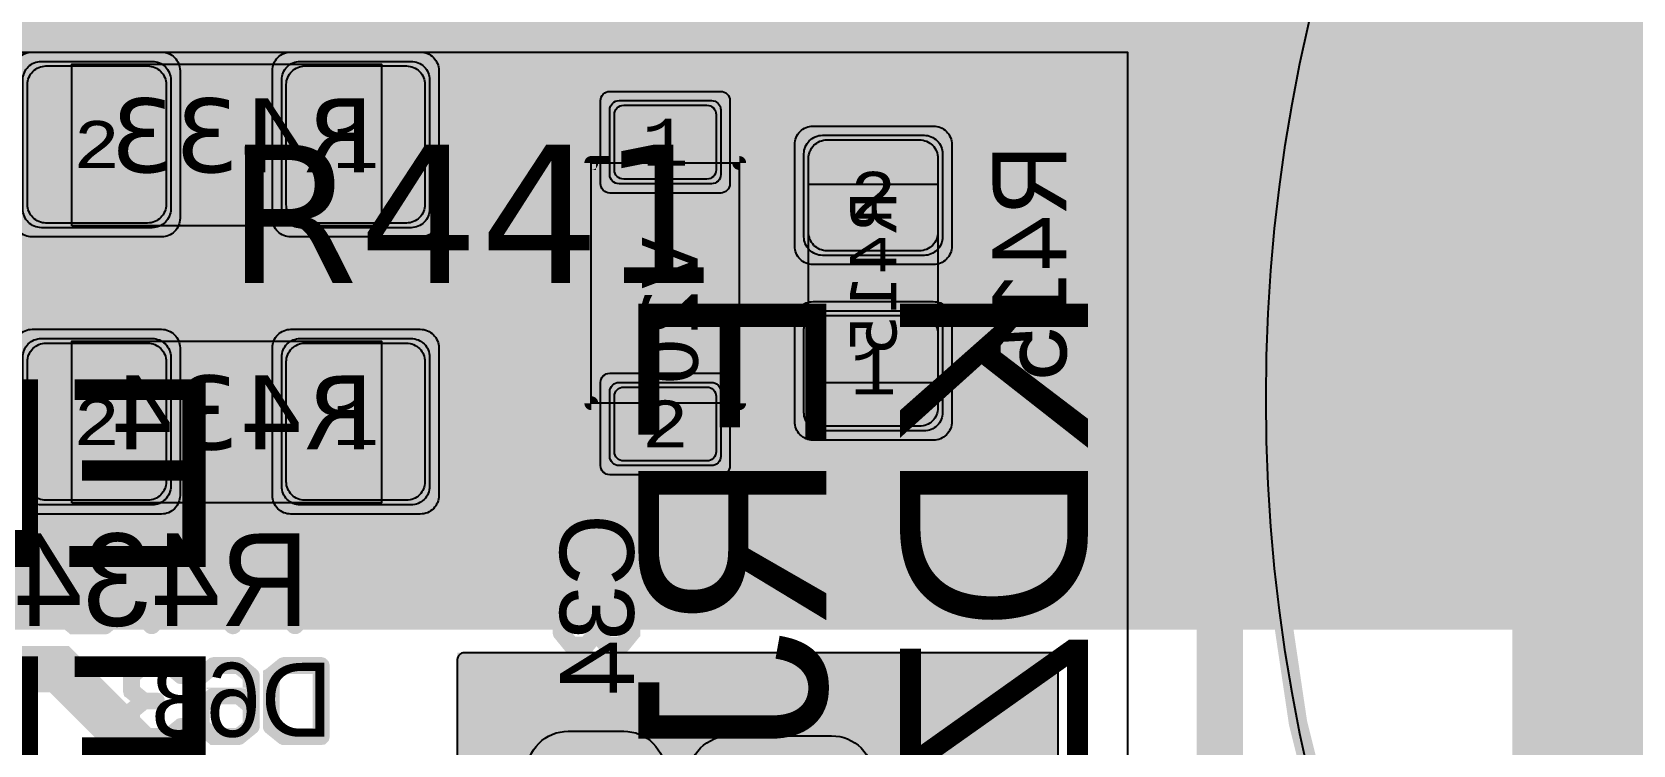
# Model space of a CAD drawing. Extents: x -23 to 289, y -67 to 135.
# Drawn here: x 141.65 to 158.97, y 112.75 to 120.47 of the extents above; entities that cross this region are included whole.
import ezdxf
from ezdxf.enums import TextEntityAlignment as Align

# ---------------------------------------------------------------- set-up
doc = ezdxf.new("R2010")
doc.units = 0
doc.header["$MEASUREMENT"] = 0
for name, color, linetype in [('ASSEMBLY_OUTLINES_BTM', 191, 'CONTINUOUS'), ('ASSEMBLY_OUTLINES_TOP', 102, 'CONTINUOUS'), ('ASSEMBLY_PART_NUMBERS_BTM', 191, 'CONTINUOUS'), ('ASSEMBLY_REF_DES_BTM', 191, 'CONTINUOUS'), ('ASSEMBLY_REF_DES_TOP', 102, 'CONTINUOUS'), ('GENERATED_SILKSCREEN_BTM', 255, 'CONTINUOUS'), ('GENERATED_SILKSCREEN_TOP', 140, 'CONTINUOUS'), ('PART_PADS_SMD_BTM', 230, 'CONTINUOUS'), ('PIN_NUMBERS_BTM', 8, 'CONTINUOUS'), ('PIN_NUMBERS_TOP', 8, 'CONTINUOUS'), ('PLACEMENT_OUTLINES_BTM', 222, 'CONTINUOUS'), ('PLACEMENT_OUTLINES_TOP', 130, 'CONTINUOUS'), ('PLANE_DATA_LAYER_BOTTOM', 230, 'CONTINUOUS'), ('PLANE_DATA_LAYER_TOP', 150, 'CONTINUOUS'), ('PLANE_SHAPES_LAYER_BOTTOM', 230, 'CONTINUOUS'), ('PLANE_SHAPES_LAYER_TOP', 150, 'CONTINUOUS'), ('SILKSCREEN_OUTLINES_BTM', 211, 'CONTINUOUS'), ('SILKSCREEN_OUTLINES_TOP', 150, 'CONTINUOUS'), ('SILKSCREEN_REF_DES_BTM', 211, 'CONTINUOUS'), ('SOLDERMASK_PADS_BTM', 12, 'CONTINUOUS'), ('SOLDERPASTE_PADS_BTM', 12, 'CONTINUOUS'), ('TRACES_LAYER_BOTTOM', 230, 'CONTINUOUS')]:
    doc.layers.add(name, color=color, linetype=linetype)
doc.styles.add('COURIER_NEW', font='COUR.TTF')
doc.styles.add('VERDANA', font='verdana.TTF')
doc.styles.add('VERIBEST_GERBER_0', font='txt')

msp = doc.modelspace()

# ---------------------------------------------------------------- hatches: boundary and pattern name
at = {"layer": 'PLANE_DATA_LAYER_BOTTOM'}
msp.add_hatch(color=256, dxfattribs=at).paths.add_polyline_path([(152.75, 113.6738, 0.414213562373095), (152.6738, 113.75), (146.3262, 113.75, 0.414213562373095), (146.25, 113.6738), (146.25, 112.0762, 0.414213562373095), (146.3262, 112), (146.9238, 112, 0.414213562373095), (147, 112.0762), (147, 112.45, -0.414213562373095), (147.45, 112.9), (148.05, 112.9, -0.414213562373095), (148.5, 112.45), (148.5, 112.0762, 0.414213562373095), (148.5762, 112), (148.6738, 112, 0.414213562373095), (148.75, 112.0762), (148.75, 112.4, -0.414213562373095), (149.2, 112.85), (150.3, 112.85, -0.414213562373095), (150.75, 112.4), (150.75, 112.0762, 0.414213562373095), (150.8262, 112), (150.999992, 112, -0.414213562373095), (151, 111.999992), (151, 104.8262, 0.414213562373095), (151.0762, 104.75), (152.6738, 104.75, 0.414213562373095), (152.75, 104.8262)], flags=0)
for points in [[(147.75, 112.45), (147.75, 112.9762)], [(149.75, 112.4), (149.75, 112.9262)]]:
    msp.add_hatch(color=256, dxfattribs=at).paths.add_polyline_path(points, is_closed=False, flags=0)
at = {"layer": 'PLANE_DATA_LAYER_TOP'}
h = msp.add_hatch(color=256, dxfattribs=at)
h.paths.add_polyline_path([(225.25, 119.5762, -0.414213562373095), (225.1738, 119.5), (215.5762, 119.5, -0.414213562373095), (215.5, 119.5762), (215.5, 124.999992, 0.414213562373095), (215.499992, 125), (207.750008, 125, 0.414213562373095), (207.75, 124.999992), (207.75, 114.250008, 0.414213562373095), (207.750008, 114.25), (211.4238, 114.25, -0.414213562373095), (211.5, 114.1738), (211.5, 113.470391, -0.549294281742291), (211.391453, 113.401397, 1.5732920387355804), (211.391453, 109.598603, -0.549294281742291), (211.5, 109.529609), (211.5, 108.8262, -0.414213562373095), (211.4238, 108.75), (207.781562, 108.75, -0.198913366334503), (207.72768, 108.772318), (205.02232, 111.477678, -0.1989099556854013), (205.000002, 111.531559), (205.000002, 111.53156), (205, 122.749992, 0.414213562373095), (204.999992, 122.75), (177.8262, 122.75, -0.414213562373095), (177.75, 122.8262), (177.75, 124.999992, 0.414213562373095), (177.749992, 125), (169.250008, 125, 0.414213562373095), (169.25, 124.999992), (169.25, 114.000008, 0.414213562373095), (169.250008, 114), (175.4238, 114, -0.414213562373095), (175.5, 113.9238), (175.5, 109.0762, -0.414213562373095), (175.4238, 109), (165.3262, 109, -0.414213562373095), (165.25, 109.0762), (165.25, 113.999992, 0.414213562373095), (165.249992, 114), (129.250004, 114, 0.2076843458612726), (129.249998, 113.999998), (121.522322, 106.27232, -0.1989133663344686), (121.46844, 106.250002), (118.5762, 106.25, -0.414213562373095), (118.5, 106.3262), (118.5, 113.9238, -0.414213562373095), (118.5762, 114), (122.749992, 114, 0.414213562373095), (122.75, 114.000008), (122.75, 117.999996), (122.749997, 118.000001), (121.500002, 119.249998, 0.2076843462257924), (121.499996, 119.25), (117.250008, 119.25, 0.414213562373095), (117.25, 119.249992), (117.25, 115.0762, -0.414213562373095), (117.1738, 115), (109.8262, 115, -0.414213562373095), (109.75, 115.0762), (109.75, 118.749992, 0.414213562373095), (109.749992, 118.75), (104.250008, 118.75, 0.414213562373095), (104.25, 118.749992), (104.25, 113.500008, 0.414213562373095), (104.250008, 113.5), (108.4238, 113.5, -0.414213562373095), (108.5, 113.4238), (108.5, 105.137606, -0.2028103208936766), (108.476868, 105.082923, 0.0037053987678001), (108.476076, 105.082143), (108.419326, 105.025392, -0.3907805220942001), (108.31608, 105.021225, 0.6393887992219746), (105.35, 103.650001), (105.35, 103.65, 0.9999999999999999), (108.95, 103.65), (108.95, 103.650001, 0.1780261626556951), (108.521225, 104.81608, -0.1780225483219831), (108.503074, 104.865443), (108.503074, 104.865445, -0.198909955685367), (108.525392, 104.919326), (108.582143, 104.976076, 0.0037053987678001), (108.582923, 104.976868, -0.2028103208936765), (108.637606, 105), (115.4238, 105, -0.414213562373095), (115.5, 104.9238), (115.5, 101.5762, -0.414213562373095), (115.4238, 101.5), (106.53156, 101.500002, -0.1989133663344686), (106.477678, 101.52232), (104.27232, 103.727678, -0.198909955685367), (104.250002, 103.781559), (104.250002, 103.78156), (104.25, 111.249992, 0.414213562373095), (104.249992, 111.25), (93.537401, 111.25, -0.2284127343392219), (93.477795, 111.278729, 0.4819743852275696), (91.522205, 111.278729, -0.2284127343392219), (91.462599, 111.25), (80.3262, 111.25, -0.414213562373095), (80.25, 111.3262), (80.25, 116.9238, -0.414213562373095), (80.3262, 117), (99.499996, 117, 0.2076843462257924), (99.500002, 117.000002), (102.977679, 120.477682, -0.1989133663344687), (103.031561, 120.5), (109.749992, 120.5, 0.414213562373095), (109.75, 120.500008), (109.75, 122.4238, -0.414213562373095), (109.8262, 122.5), (114.962599, 122.5, -0.2284127343392219), (115.022205, 122.471271, 0.4819743852275696), (116.977795, 122.471271, -0.2284127343392218), (117.037401, 122.5), (117.718438, 122.5, -0.1989133663344344), (117.77232, 122.477682), (119.499998, 120.750002, 0.2076843462257924), (119.500004, 120.75), (155.499992, 120.75, 0.414213562373095), (155.5, 120.750008), (155.5, 131.999992, 0.414213562373095), (155.499992, 132), (143.500008, 132, 0.414213562373095), (143.5, 131.999992), (143.5, 131.018157, -0.4963886627967157), (143.403312, 130.944763, 0.3060572352191522), (141.81043, 130.413742, -0.4928320379336264), (141.68957, 130.413742, 0.4928325361211599), (139.31043, 130.413742, -0.4928320379336264), (139.18957, 130.413742, 0.7163993986891759), (136.5, 129.500001), (136.5, 129.5, 0.1578489754835069), (136.784635, 128.62086, -0.1578452520740635), (136.799094, 128.5762, -0.414213562373095), (136.722894, 128.5), (135.5762, 128.5, -0.414213562373095), (135.5, 128.5762), (135.5, 134.4238, -0.414213562373095), (135.5762, 134.5), (186.882748, 134.5, -0.7831256784141153), (186.918214, 134.356357, 0.2785560001729296), (186.25, 133.25, 0.2879174967405436), (186.956907, 132.124145, -0.2879171479706643), (187, 132.055513), (187, 130.444487, -0.2879171479706643), (186.956907, 130.375855, 0.6278844034707702), (186.956907, 128.124145, -0.2879171479706643), (187, 128.055513), (187, 126.250008, 0.414213562373095), (187.000008, 126.25), (195.999992, 126.25, 0.414213562373095), (196, 126.250008), (196, 134.4238, -0.414213562373095), (196.0762, 134.5), (225.1738, 134.5, -0.414213562373095), (225.25, 134.4238)], flags=0)
h.paths.add_polyline_path([(170.9, 111.5, -0.9999999999999999), (175.1, 111.5, -0.9999999999999999)], flags=0)

# ---------------------------------------------------------------- linework, layer by layer
at = {"layer": 'ASSEMBLY_OUTLINES_BTM'}
for points in [[(142.08, 118.37), (142.08, 120.12), (145.43, 120.12), (145.43, 118.37)], [(150.05, 116.67), (150.05, 118.82), (151.45, 118.82), (151.45, 116.67)], [(142.08, 115.37), (142.08, 117.12), (145.43, 117.12), (145.43, 115.37)]]:
    msp.add_lwpolyline(points, close=True, dxfattribs=at)
at = {"layer": 'ASSEMBLY_OUTLINES_BTM', "const_width": 0.1}
msp.add_lwpolyline([(147.7, 116.45), (147.7, 119.05), (149.3, 119.05), (149.3, 116.45)], close=True, dxfattribs=at)
msp.add_lwpolyline([(147.85, 118.7), (149.1, 118.7)], dxfattribs=at)
at = {"layer": 'ASSEMBLY_OUTLINES_TOP', "const_width": 0.2}
msp.add_lwpolyline([(155, 116.5, -1), (191, 116.5, -1)], format="xyb", close=True, dxfattribs=at)
at = {"layer": 'ASSEMBLY_OUTLINES_TOP', "const_width": 0.1}
msp.add_lwpolyline([(141.85, 120.25), (141.85, 123.75), (152.65, 123.75), (152.65, 120.25)], close=True, dxfattribs=at)
at = {"layer": 'ASSEMBLY_OUTLINES_TOP'}
msp.add_lwpolyline([(73.5, 40.25), (73.5, 120.25), (153.5, 120.25), (153.5, 40.25)], close=True, dxfattribs=at)
msp.add_circle((173, 116.5), 18, dxfattribs=at)
at = {"layer": 'GENERATED_SILKSCREEN_BTM', "const_width": 0.15}
for points in [[(144.333844, 120.120005, 1.1642e-05), (144.333836, 120.119995), (143.166164, 120.119995, 1.1642e-05), (143.166156, 120.120005), (144.333844, 120.120005)], [(147.825, 119.049995), (147.700005, 119.049995), (147.700005, 116.450005), (147.825, 116.450005), (147.825, 116.449995), (147.7, 116.449995, -0.4142135624), (147.699995, 116.45), (147.699995, 119.05, -0.4142135624), (147.7, 119.050005), (147.825, 119.050005), (147.825, 119.049995)], [(149.300005, 116.45, -0.4142135624), (149.3, 116.449995), (149.175, 116.449995), (149.175, 116.450005), (149.299995, 116.450005), (149.299995, 119.049995), (149.175, 119.049995), (149.175, 119.050005), (149.3, 119.050005, -0.4142135624), (149.300005, 119.05), (149.300005, 116.45)], [(144.342098, 118.369995), (143.157902, 118.369995, 1.22306e-05), (143.157911, 118.370005), (144.342089, 118.370005, 1.22306e-05), (144.342098, 118.369995)], [(150.050005, 117.480492, 1.10969e-05), (150.049995, 117.480485), (150.049995, 118.019515, 1.10969e-05), (150.050005, 118.019508), (150.050005, 117.480492)], [(151.450005, 117.480485, 1.10969e-05), (151.449995, 117.480492), (151.449995, 118.019508, 1.10969e-05), (151.450005, 118.019515), (151.450005, 117.480485)], [(144.333844, 117.120005, 1.1642e-05), (144.333836, 117.119995), (143.166164, 117.119995, 1.1642e-05), (143.166156, 117.120005), (144.333844, 117.120005)], [(144.342098, 115.369995), (143.157902, 115.369995, 1.22306e-05), (143.157911, 115.370005), (144.342089, 115.370005, 1.22306e-05), (144.342098, 115.369995)]]:
    msp.add_lwpolyline(points, format="xyb", dxfattribs=at)
at = {"layer": 'GENERATED_SILKSCREEN_BTM'}
for points, const_width in [([(147.85, 120.1), (149.1, 120.1)], 0.1), ([(152.3408, 118.5752), (152.3392, 118.5728), (152.3352, 118.572), (152.3312, 118.5696), (152.3272, 118.5696), (152.1624, 118.5696), (152.1584, 118.5696), (152.156, 118.572), (152.1536, 118.572), (152.1528, 118.5728), (152.152, 118.5736), (152.1496, 118.5752), (152.04, 118.7112), (152.0384, 118.7152), (152.0376, 118.7176), (152.0368, 118.7216), (152.0368, 119.1248), (152.0384, 119.132), (152.0424, 119.136), (152.0472, 119.1408), (152.0528, 119.1424), (152.8208, 119.1424), (152.8272, 119.1408), (152.8312, 119.1368), (152.8336, 119.132), (152.8344, 119.1264), (152.8336, 119.12), (152.8312, 119.1144), (152.8272, 119.1104), (152.8208, 119.1088), (152.4528, 119.1088), (152.4528, 118.7328), (152.8256, 118.6016), (152.8312, 118.5984), (152.8344, 118.5928), (152.8352, 118.5864), (152.8336, 118.5816), (152.8312, 118.5768), (152.8264, 118.5728), (152.8216, 118.5704), (152.8152, 118.572), (152.4424, 118.7032), (152.3408, 118.5752)], 0.15), ([(152.0696, 119.1088), (152.0696, 118.7256), (152.1704, 118.6016), (152.3192, 118.6016), (152.4208, 118.7256), (152.4208, 119.1088), (152.0696, 119.1088)], 0.15), ([(152.5456, 118.3304), (152.116, 117.9), (152.5456, 117.9), (152.5456, 118.3304)], 0.15), ([(152.8208, 117.9), (152.8272, 117.8992), (152.8312, 117.8952), (152.8336, 117.8896), (152.8344, 117.884), (152.8336, 117.8784), (152.8312, 117.8736), (152.8272, 117.8696), (152.8208, 117.868), (152.5784, 117.868), (152.5784, 117.8304), (152.5768, 117.8248), (152.5736, 117.82), (152.568, 117.8176), (152.5624, 117.8168), (152.556, 117.8176), (152.5504, 117.82), (152.5464, 117.8248), (152.5456, 117.8304), (152.5456, 117.868), (152.0752, 117.868), (152.0712, 117.8688), (152.068, 117.8704), (152.0648, 117.8744), (152.0624, 117.8784), (152.0608, 117.8832), (152.06, 117.888), (152.0608, 117.892), (152.064, 117.896), (152.5496, 118.3816), (152.5544, 118.3848), (152.5592, 118.3864), (152.564, 118.3856), (152.5696, 118.3824), (152.5736, 118.3808), (152.576, 118.3776), (152.5776, 118.3744), (152.5784, 118.3704), (152.5784, 117.9), (152.8208, 117.9)], 0.15), ([(152.804, 117.5144), (152.8056, 117.5208), (152.8088, 117.524), (152.8144, 117.5264), (152.8208, 117.5272), (152.8264, 117.5264), (152.832, 117.524), (152.836, 117.5208), (152.8368, 117.5144), (152.8368, 117.2024), (152.836, 117.1968), (152.832, 117.192), (152.8264, 117.1896), (152.8208, 117.1888), (152.8144, 117.1896), (152.8088, 117.192), (152.8056, 117.1968), (152.804, 117.2024), (152.804, 117.3432), (152.0528, 117.3432), (152.0472, 117.344), (152.0432, 117.3464), (152.0408, 117.3504), (152.04, 117.356), (152.0392, 117.36), (152.0392, 117.364), (152.0408, 117.3672), (152.044, 117.3704), (152.2632, 117.5264), (152.2688, 117.5288), (152.2744, 117.5288), (152.2792, 117.5264), (152.2832, 117.5224), (152.2864, 117.5176), (152.288, 117.512), (152.288, 117.5088), (152.2864, 117.5064), (152.2848, 117.504), (152.2824, 117.5024), (152.1032, 117.3744), (152.804, 117.3744), (152.804, 117.5144)], 0.15), ([(152.312, 116.7512), (152.3128, 116.7544), (152.3136, 116.7568), (152.3152, 116.76), (152.4032, 116.8688), (152.0696, 116.8688), (152.0696, 116.3464), (152.068, 116.3408), (152.0648, 116.336), (152.0592, 116.3336), (152.0536, 116.3328), (152.0472, 116.3336), (152.0416, 116.336), (152.0384, 116.3408), (152.0368, 116.3464), (152.0368, 116.8864), (152.0384, 116.892), (152.0424, 116.896), (152.0472, 116.9008), (152.0528, 116.9024), (152.4376, 116.9024), (152.4432, 116.9016), (152.4472, 116.8992), (152.4496, 116.896), (152.4512, 116.8904), (152.4528, 116.8864), (152.4536, 116.8832), (152.4528, 116.8792), (152.4504, 116.876), (152.344, 116.7456), (152.344, 116.4872), (152.4456, 116.3624), (152.7032, 116.3624), (152.8032, 116.4872), (152.8032, 116.7456), (152.6976, 116.876), (152.6952, 116.8816), (152.6952, 116.8864), (152.6984, 116.8912), (152.7024, 116.896), (152.708, 116.8992), (152.7136, 116.9), (152.7168, 116.9), (152.7192, 116.8992), (152.7232, 116.8952), (152.8336, 116.76), (152.8352, 116.7576), (152.8352, 116.7544), (152.8368, 116.7512), (152.8368, 116.4816), (152.8368, 116.4792), (152.836, 116.4784), (152.836, 116.4776), (152.8352, 116.476), (152.8352, 116.4744), (152.8336, 116.4712), (152.7232, 116.336), (152.7208, 116.3336), (152.7192, 116.3328), (152.7144, 116.3312), (152.7112, 116.3304), (152.4376, 116.3304), (152.4344, 116.3312), (152.4296, 116.3328), (152.428, 116.3328), (152.4272, 116.3336), (152.4256, 116.3352), (152.424, 116.336), (152.3152, 116.4712), (152.3136, 116.4752), (152.3128, 116.4776), (152.312, 116.4816), (152.312, 116.7512)], 0.15), ([(148.1536, 115), (148.044, 115.1344), (148.0416, 115.1384), (148.0384, 115.1392), (148.0352, 115.1408), (148.0312, 115.1416), (147.4824, 115.1416), (147.4784, 115.1408), (147.4752, 115.1392), (147.4736, 115.1376), (147.472, 115.1368), (147.4696, 115.1344), (147.36, 115), (147.3592, 114.9976), (147.3584, 114.9952), (147.3576, 114.9944), (147.3568, 114.9912), (147.3568, 114.7216), (147.3576, 114.7176), (147.3584, 114.716), (147.3592, 114.7136), (147.36, 114.7112), (147.4696, 114.576), (147.4736, 114.5728), (147.48, 114.5712), (147.484, 114.572), (147.4888, 114.5736), (147.492, 114.576), (147.4952, 114.58), (147.4976, 114.584), (147.4984, 114.588), (147.4984, 114.592), (147.496, 114.5952), (147.3896, 114.7272), (147.3896, 114.9856), (147.4904, 115.1088), (148.0232, 115.1088), (148.124, 114.9856), (148.124, 114.7272), (148.0176, 114.5952), (148.016, 114.592), (148.0152, 114.588), (148.016, 114.584), (148.0184, 114.58), (148.0216, 114.576), (148.0256, 114.5736), (148.0296, 114.572), (148.0352, 114.5712), (148.04, 114.5728), (148.044, 114.576), (148.1536, 114.7112), (148.1552, 114.7144), (148.156, 114.7152), (148.156, 114.7176), (148.1568, 114.7184), (148.1568, 114.7192), (148.1568, 114.7216), (148.1568, 114.9912), (148.156, 114.9944), (148.1552, 114.9976), (148.1536, 115)], 0.15), ([(141.068, 114.989), (141.675, 114.382), (141.679, 114.376), (141.681, 114.37), (141.68, 114.364), (141.676, 114.357), (141.674, 114.352), (141.67, 114.349), (141.666, 114.347), (141.661, 114.346), (141.073, 114.346)], 0.15), ([(141.611, 114.387), (141.073, 114.923), (141.073, 114.387), (141.611, 114.387)], 0.15), ([(142.448, 114.027), (142.617, 114.164), (142.62, 114.166), (142.622, 114.169), (142.623, 114.172), (142.623, 114.175), (142.622, 114.182), (142.618, 114.189), (142.613, 114.194), (142.607, 114.198), (142.6, 114.199), (142.593, 114.197), (142.43, 114.064), (142.107, 114.064), (141.951, 114.19), (141.951, 114.376), (142.105, 114.503), (142.271, 114.503), (142.279, 114.505), (142.284, 114.509), (142.287, 114.516), (142.288, 114.523), (142.287, 114.53), (142.284, 114.536), (142.279, 114.541), (142.271, 114.543), (142.105, 114.543), (141.951, 114.67), (141.951, 114.856), (142.107, 114.982), (142.43, 114.982), (142.593, 114.849), (142.6, 114.847), (142.607, 114.848), (142.613, 114.851), (142.618, 114.857), (142.622, 114.863), (142.623, 114.87), (142.623, 114.874), (142.622, 114.877), (142.62, 114.88), (142.617, 114.882), (142.448, 115.019), (142.445, 115.02), (142.442, 115.021), (142.441, 115.022), (142.437, 115.023), (142.1, 115.023), (142.095, 115.022), (142.093, 115.021), (142.091, 115.02), (142.087, 115.019), (141.918, 114.882), (141.915, 114.877), (141.914, 114.873), (141.912, 114.87), (141.911, 114.866), (141.911, 114.66), (141.912, 114.657), (141.914, 114.65), (141.915, 114.645), (141.918, 114.643), (142.065, 114.523), (141.918, 114.403), (141.917, 114.401), (141.915, 114.399), (141.914, 114.398), (141.914, 114.396), (141.912, 114.389), (141.911, 114.386), (141.911, 114.18), (141.912, 114.175), (141.914, 114.171), (141.915, 114.167), (141.918, 114.164), (142.087, 114.027), (142.091, 114.025), (142.092, 114.024), (142.095, 114.024), (142.096, 114.023), (142.097, 114.023), (142.1, 114.023), (142.437, 114.023), (142.441, 114.024), (142.445, 114.025), (142.448, 114.027)], 0.15), ([(142.963, 114.043), (142.962, 114.035), (142.957, 114.03), (142.95, 114.027), (142.943, 114.026), (142.936, 114.027), (142.93, 114.03), (142.925, 114.035), (142.923, 114.043), (142.923, 114.346), (142.876, 114.346), (142.869, 114.348), (142.863, 114.352), (142.86, 114.359), (142.859, 114.366), (142.86, 114.374), (142.863, 114.381), (142.869, 114.386), (142.876, 114.387), (142.923, 114.387), (142.923, 114.975), (142.924, 114.98), (142.927, 114.984), (142.931, 114.988), (142.936, 114.991), (142.942, 114.993), (142.948, 114.994), (142.953, 114.993), (142.958, 114.989), (143.565, 114.382), (143.569, 114.376), (143.571, 114.37), (143.57, 114.364), (143.566, 114.357), (143.564, 114.352), (143.56, 114.349), (143.556, 114.347), (143.551, 114.346), (142.963, 114.346), (142.963, 114.043)], 0.15), ([(143.501, 114.387), (142.963, 114.923), (142.963, 114.387), (143.501, 114.387)], 0.15), ([(143.807, 114.643), (143.804, 114.645), (143.803, 114.65), (143.801, 114.655), (143.8, 114.66), (143.8, 114.866), (143.801, 114.871), (143.803, 114.874), (143.803, 114.877), (143.804, 114.878), (143.806, 114.879), (143.807, 114.881), (143.977, 115.019), (143.982, 115.021), (143.986, 115.022), (143.99, 115.023), (144.494, 115.023), (144.503, 115.021), (144.509, 115.016), (144.514, 115.01), (144.516, 115.003), (144.516, 114.043), (144.514, 114.035), (144.509, 114.03), (144.503, 114.027), (144.496, 114.026), (144.488, 114.027), (144.481, 114.03), (144.476, 114.035), (144.474, 114.043), (144.474, 114.503), (144.004, 114.503), (143.84, 114.037), (143.836, 114.03), (143.829, 114.026), (143.822, 114.025), (143.815, 114.027), (143.809, 114.03), (143.804, 114.035), (143.802, 114.042), (143.803, 114.05), (143.967, 114.516), (143.807, 114.643)], 0.15), ([(144.474, 114.982), (143.996, 114.982), (143.84, 114.856), (143.84, 114.67), (143.996, 114.543), (144.474, 114.543), (144.474, 114.982)], 0.15), ([(148.1536, 114.2456), (148.044, 114.3808), (148.04, 114.3848), (148.0376, 114.3856), (148.0352, 114.3856), (148.0296, 114.3848), (148.024, 114.3816), (148.02, 114.3776), (148.0168, 114.3728), (148.016, 114.3672), (148.0176, 114.3616), (148.124, 114.2312), (148.124, 113.9728), (148.0232, 113.848), (147.8744, 113.848), (147.7728, 113.9712), (147.7728, 114.104), (147.7712, 114.1104), (147.768, 114.1144), (147.7624, 114.1168), (147.7568, 114.1176), (147.7512, 114.1168), (147.7456, 114.1144), (147.7424, 114.1104), (147.7408, 114.104), (147.7408, 113.9712), (147.6392, 113.848), (147.4904, 113.848), (147.3896, 113.9728), (147.3896, 114.2312), (147.496, 114.3616), (147.4976, 114.3672), (147.4968, 114.3728), (147.4944, 114.3776), (147.4896, 114.3816), (147.4848, 114.3848), (147.4792, 114.3856), (147.476, 114.3856), (147.4736, 114.3848), (147.4696, 114.3808), (147.36, 114.2456), (147.3592, 114.2432), (147.3584, 114.2408), (147.3576, 114.24), (147.3568, 114.2368), (147.3568, 113.9672), (147.3576, 113.9632), (147.3584, 113.9616), (147.3592, 113.9592), (147.36, 113.9568), (147.4696, 113.8216), (147.4736, 113.8192), (147.4768, 113.8184), (147.4792, 113.8168), (147.4824, 113.816), (147.6472, 113.816), (147.6496, 113.8168), (147.6552, 113.8184), (147.6592, 113.8192), (147.6608, 113.8216), (147.7568, 113.9392), (147.8528, 113.8216), (147.8544, 113.8208), (147.856, 113.8192), (147.8568, 113.8184), (147.8584, 113.8184), (147.864, 113.8168), (147.8664, 113.816), (148.0312, 113.816), (148.0352, 113.8168), (148.0384, 113.8184), (148.0416, 113.8192), (148.044, 113.8216), (148.1536, 113.9568), (148.1552, 113.96), (148.156, 113.9608), (148.156, 113.9632), (148.1568, 113.964), (148.1568, 113.9648), (148.1568, 113.9672), (148.1568, 114.2368), (148.156, 114.24), (148.1552, 114.2432), (148.1536, 114.2456)], 0.15), ([(143.1388, 112.8296), (143.274, 112.9392), (143.2764, 112.9408), (143.278, 112.9432), (143.2788, 112.9456), (143.2788, 112.948), (143.278, 112.9536), (143.2748, 112.9592), (143.2708, 112.9632), (143.266, 112.9664), (143.2604, 112.9672), (143.2548, 112.9656), (143.1244, 112.8592), (142.866, 112.8592), (142.7412, 112.96), (142.7412, 113.1088), (142.8644, 113.2104), (142.9972, 113.2104), (143.0036, 113.212), (143.0076, 113.2152), (143.01, 113.2208), (143.0108, 113.2264), (143.01, 113.232), (143.0076, 113.2368), (143.0036, 113.2408), (142.9972, 113.2424), (142.8644, 113.2424), (142.7412, 113.344), (142.7412, 113.4928), (142.866, 113.5936), (143.1244, 113.5936), (143.2548, 113.4872), (143.2604, 113.4856), (143.266, 113.4864), (143.2708, 113.4888), (143.2748, 113.4936), (143.278, 113.4984), (143.2788, 113.504), (143.2788, 113.5072), (143.278, 113.5096), (143.2764, 113.512), (143.274, 113.5136), (143.1388, 113.6232), (143.1364, 113.624), (143.134, 113.6248), (143.1332, 113.6256), (143.13, 113.6264), (142.8604, 113.6264), (142.8564, 113.6256), (142.8548, 113.6248), (142.8532, 113.624), (142.85, 113.6232), (142.7148, 113.5136), (142.7124, 113.5096), (142.7116, 113.5064), (142.71, 113.504), (142.7092, 113.5008), (142.7092, 113.336), (142.71, 113.3336), (142.7116, 113.328), (142.7124, 113.324), (142.7148, 113.3224), (142.8324, 113.2264), (142.7148, 113.1304), (142.714, 113.1288), (142.7124, 113.1272), (142.7116, 113.1264), (142.7116, 113.1248), (142.71, 113.1192), (142.7092, 113.1168), (142.7092, 112.952), (142.71, 112.948), (142.7116, 112.9448), (142.7124, 112.9416), (142.7148, 112.9392), (142.85, 112.8296), (142.8532, 112.828), (142.854, 112.8272), (142.8564, 112.8272), (142.8572, 112.8264), (142.858, 112.8264), (142.8604, 112.8264), (143.13, 112.8264), (143.1332, 112.8272), (143.1364, 112.828), (143.1388, 112.8296)], 0.15), ([(143.6052, 113.6232), (143.4708, 113.5136), (143.4676, 113.5096), (143.466, 113.5032), (143.4668, 113.4984), (143.4684, 113.4944), (143.4708, 113.4912), (143.4748, 113.488), (143.4788, 113.4856), (143.4828, 113.4848), (143.4868, 113.4848), (143.49, 113.4872), (143.6212, 113.5936), (143.8804, 113.5936), (144.0036, 113.4928), (144.0036, 113.2056), (143.8948, 113.2944), (143.8916, 113.2952), (143.89, 113.296), (143.8892, 113.296), (143.8892, 113.2968), (143.8852, 113.2976), (143.6156, 113.2976), (143.6124, 113.2968), (143.6124, 113.296), (143.6108, 113.296), (143.6084, 113.2952), (143.606, 113.2944), (143.4708, 113.1856), (143.47, 113.1832), (143.4684, 113.1824), (143.4676, 113.1816), (143.4676, 113.18), (143.466, 113.1744), (143.4652, 113.172), (143.4652, 112.952), (143.466, 112.948), (143.4676, 112.9448), (143.4684, 112.9416), (143.4708, 112.9392), (143.6052, 112.8296), (143.6092, 112.828), (143.61, 112.8272), (143.6124, 112.8272), (143.6132, 112.8264), (143.614, 112.8264), (143.6156, 112.8264), (143.8852, 112.8264), (143.8884, 112.8272), (143.8916, 112.828), (143.8948, 112.8296), (144.0292, 112.9392), (144.0316, 112.9408), (144.0324, 112.9416), (144.034, 112.944), (144.0356, 112.9496), (144.0364, 112.952), (144.0364, 113.5008), (144.0356, 113.5048), (144.034, 113.508), (144.0324, 113.5096), (144.0316, 113.5112), (144.0292, 113.5136), (143.8948, 113.6232), (143.8916, 113.624), (143.89, 113.6248), (143.8884, 113.6256), (143.8852, 113.6264), (143.6156, 113.6264), (143.6124, 113.6256), (143.6108, 113.6248), (143.6084, 113.624), (143.6052, 113.6232)], 0.15), ([(144.362, 113.6232), (144.366, 113.6248), (144.3692, 113.6256), (144.3724, 113.6264), (144.7772, 113.6264), (144.7828, 113.6248), (144.7876, 113.6208), (144.7916, 113.616), (144.7932, 113.6104), (144.7932, 112.8424), (144.7916, 112.836), (144.7876, 112.832), (144.7828, 112.8272), (144.7772, 112.8264), (144.3724, 112.8264), (144.3692, 112.8264), (144.3676, 112.8272), (144.366, 112.828), (144.362, 112.8296), (144.2268, 112.9392), (144.2244, 112.9424), (144.2236, 112.944), (144.222, 112.948), (144.2212, 112.952), (144.2212, 113.5008), (144.222, 113.5048), (144.2236, 113.5072), (144.2236, 113.5096), (144.2252, 113.5104), (144.226, 113.5112), (144.2268, 113.5128), (144.362, 113.6232)], 0.15), ([(144.7596, 113.5936), (144.378, 113.5936), (144.2532, 113.4928), (144.2532, 112.96), (144.378, 112.8592), (144.7596, 112.8592), (144.7596, 113.5936)], 0.15), ([(147.8656, 113.576), (147.436, 113.1456), (147.8656, 113.1456), (147.8656, 113.576)], 0.15), ([(148.1408, 113.1456), (148.1472, 113.1448), (148.1512, 113.1408), (148.1536, 113.1352), (148.1544, 113.1296), (148.1536, 113.124), (148.1512, 113.1192), (148.1472, 113.1152), (148.1408, 113.1136), (147.8984, 113.1136), (147.8984, 113.076), (147.8968, 113.0704), (147.8936, 113.0656), (147.888, 113.0632), (147.8824, 113.0624), (147.876, 113.0632), (147.8704, 113.0656), (147.8664, 113.0704), (147.8656, 113.076), (147.8656, 113.1136), (147.3952, 113.1136), (147.3912, 113.1144), (147.388, 113.116), (147.3848, 113.12), (147.3824, 113.124), (147.3808, 113.1288), (147.38, 113.1336), (147.3808, 113.1376), (147.384, 113.1416), (147.8696, 113.6272), (147.8744, 113.6304), (147.8792, 113.632), (147.884, 113.6312), (147.8896, 113.628), (147.8936, 113.6264), (147.896, 113.6232), (147.8976, 113.62), (147.8984, 113.616), (147.8984, 113.1456), (148.1408, 113.1456)], 0.15), ([(144.0036, 113.164), (144.0036, 112.96), (143.8804, 112.8592), (143.622, 112.8592), (143.4972, 112.96), (143.4972, 113.164), (143.622, 113.2656), (143.8804, 113.2656), (144.0036, 113.164)], 0.15)]:
    msp.add_lwpolyline(points, dxfattribs=dict(at, const_width=const_width))
at = {"layer": 'GENERATED_SILKSCREEN_TOP', "const_width": 0.15}
msp.add_lwpolyline([(191.000005, 116.5, -0.188576495), (186.224863, 104.289219, 8.8431e-06), (186.224864, 104.289234, 12.661112976), (181.78676, 100.790364, 8.5648e-06), (181.786774, 100.79036, -3.6818380987), (191.000005, 116.5)], format="xyb", dxfattribs=at)
at = {"layer": 'PART_PADS_SMD_BTM'}
for points in [[(141.75, 118.35, -0.4142135624), (141.55, 118.55), (141.55, 119.95, -0.4142135624), (141.75, 120.15), (142.95, 120.15, -0.4142135624), (143.15, 119.95), (143.15, 118.55, -0.4142135624), (142.95, 118.35)], [(144.55, 118.35, -0.4142135624), (144.35, 118.55), (144.35, 119.95, -0.4142135624), (144.55, 120.15), (145.75, 120.15, -0.4142135624), (145.95, 119.95), (145.95, 118.55, -0.4142135624), (145.75, 118.35)], [(149.1, 118.925, -0.4142135624), (149, 118.825), (148, 118.825, -0.4142135624), (147.9, 118.925), (147.9, 119.625, -0.4142135624), (148, 119.725), (149, 119.725, -0.4142135624), (149.1, 119.625)], [(150, 119.15, -0.4142135624), (150.2, 119.35), (151.3, 119.35, -0.4142135624), (151.5, 119.15), (151.5, 118.25, -0.4142135624), (151.3, 118.05), (150.2, 118.05, -0.4142135624), (150, 118.25)], [(150, 117.25, -0.4142135624), (150.2, 117.45), (151.3, 117.45, -0.4142135624), (151.5, 117.25), (151.5, 116.35, -0.4142135624), (151.3, 116.15), (150.2, 116.15, -0.4142135624), (150, 116.35)], [(141.75, 115.35, -0.4142135624), (141.55, 115.55), (141.55, 116.95, -0.4142135624), (141.75, 117.15), (142.95, 117.15, -0.4142135624), (143.15, 116.95), (143.15, 115.55, -0.4142135624), (142.95, 115.35)], [(144.55, 115.35, -0.4142135624), (144.35, 115.55), (144.35, 116.95, -0.4142135624), (144.55, 117.15), (145.75, 117.15, -0.4142135624), (145.95, 116.95), (145.95, 115.55, -0.4142135624), (145.75, 115.35)], [(149.1, 115.875, -0.4142135624), (149, 115.775), (148, 115.775, -0.4142135624), (147.9, 115.875), (147.9, 116.575, -0.4142135624), (148, 116.675), (149, 116.675, -0.4142135624), (149.1, 116.575)]]:
    msp.add_lwpolyline(points, format="xyb", close=True, dxfattribs=at)
at = {"layer": 'PLACEMENT_OUTLINES_BTM'}
for points in [[(142.08, 118.37), (142.08, 120.12), (145.43, 120.12), (145.43, 118.37)], [(147.7, 116.45), (147.7, 119.05), (149.3, 119.05), (149.3, 116.45)], [(150.05, 116.67), (150.05, 118.82), (151.45, 118.82), (151.45, 116.67)], [(142.08, 115.37), (142.08, 117.12), (145.43, 117.12), (145.43, 115.37)]]:
    msp.add_lwpolyline(points, close=True, dxfattribs=at)
at = {"layer": 'PLACEMENT_OUTLINES_TOP'}
msp.add_circle((173, 116.5), 18, dxfattribs=at)
at = {"layer": 'PLANE_DATA_LAYER_BOTTOM'}
for points in [[(152.75, 104.8262), (152.75, 113.6738, 0.4142135624), (152.6738, 113.75), (146.3262, 113.75, 0.4142135624), (146.25, 113.6738), (146.25, 112.0762, 0.4142135624)], [(147, 112.45, -0.4142135624), (147.45, 112.9), (148.05, 112.9, -0.4142135624), (148.5, 112.45)], [(148.75, 112.4, -0.4142135624), (149.2, 112.85), (150.3, 112.85, -0.4142135624), (150.75, 112.4)]]:
    msp.add_lwpolyline(points, format="xyb", dxfattribs=at)
at = {"layer": 'PLANE_DATA_LAYER_BOTTOM', "const_width": 0.25}
for points in [[(147.75, 112.45), (147.75, 112.9762)], [(149.75, 112.4), (149.75, 112.9262)]]:
    msp.add_lwpolyline(points, dxfattribs=at)
at = {"layer": 'PLANE_SHAPES_LAYER_BOTTOM'}
for points in [[(146.25, 112), (151, 112), (146.25, 113.75), (151, 113.75)], [(151, 104.75), (152.75, 104.75), (151, 113.75), (152.75, 113.75)]]:
    msp.add_solid(points, dxfattribs=at)
at = {"layer": 'PLANE_SHAPES_LAYER_TOP'}
for points in [[(109.75, 119.25), (167.75, 119.25), (109.75, 120.75), (167.75, 120.75)], [(122.75, 114), (165.25, 114), (122.75, 119.25), (165.25, 119.25)]]:
    msp.add_solid(points, dxfattribs=at)
at = {"layer": 'SILKSCREEN_OUTLINES_BTM'}
for points in [[(142.08, 118.37), (142.08, 120.12), (145.43, 120.12), (145.43, 118.37)], [(147.7, 116.45), (147.7, 119.05), (149.3, 119.05), (149.3, 116.45)], [(150.05, 116.67), (150.05, 118.82), (151.45, 118.82), (151.45, 116.67)], [(142.08, 115.37), (142.08, 117.12), (145.43, 117.12), (145.43, 115.37)]]:
    msp.add_lwpolyline(points, close=True, dxfattribs=at)
at = {"layer": 'SILKSCREEN_OUTLINES_BTM', "const_width": 0.1}
msp.add_lwpolyline([(147.85, 120.1), (149.1, 120.1)], dxfattribs=at)
at = {"layer": 'SILKSCREEN_OUTLINES_TOP'}
msp.add_circle((173, 116.5), 18, dxfattribs=at)
msp.add_circle((173, 116.5), 18, dxfattribs=at)
at = {"layer": 'SOLDERMASK_PADS_BTM'}
for points in [[(141.65, 118.25, -0.4142135624), (141.45, 118.45), (141.45, 120.05, -0.4142135624), (141.65, 120.25), (143.05, 120.25, -0.4142135624), (143.25, 120.05), (143.25, 118.45, -0.4142135624), (143.05, 118.25)], [(144.45, 118.25, -0.4142135624), (144.25, 118.45), (144.25, 120.05, -0.4142135624), (144.45, 120.25), (145.85, 120.25, -0.4142135624), (146.05, 120.05), (146.05, 118.45, -0.4142135624), (145.85, 118.25)], [(149.2, 118.825, -0.4142135624), (149.1, 118.725), (147.9, 118.725, -0.4142135624), (147.8, 118.825), (147.8, 119.725, -0.4142135624), (147.9, 119.825), (149.1, 119.825, -0.4142135624), (149.2, 119.725)], [(149.9, 119.25, -0.4142135624), (150.1, 119.45), (151.4, 119.45, -0.4142135624), (151.6, 119.25), (151.6, 118.15, -0.4142135624), (151.4, 117.95), (150.1, 117.95, -0.4142135624), (149.9, 118.15)], [(149.9, 117.35, -0.4142135624), (150.1, 117.55), (151.4, 117.55, -0.4142135624), (151.6, 117.35), (151.6, 116.25, -0.4142135624), (151.4, 116.05), (150.1, 116.05, -0.4142135624), (149.9, 116.25)], [(141.65, 115.25, -0.4142135624), (141.45, 115.45), (141.45, 117.05, -0.4142135624), (141.65, 117.25), (143.05, 117.25, -0.4142135624), (143.25, 117.05), (143.25, 115.45, -0.4142135624), (143.05, 115.25)], [(144.45, 115.25, -0.4142135624), (144.25, 115.45), (144.25, 117.05, -0.4142135624), (144.45, 117.25), (145.85, 117.25, -0.4142135624), (146.05, 117.05), (146.05, 115.45, -0.4142135624), (145.85, 115.25)], [(149.2, 115.775, -0.4142135624), (149.1, 115.675), (147.9, 115.675, -0.4142135624), (147.8, 115.775), (147.8, 116.675, -0.4142135624), (147.9, 116.775), (149.1, 116.775, -0.4142135624), (149.2, 116.675)]]:
    msp.add_lwpolyline(points, format="xyb", close=True, dxfattribs=at)
at = {"layer": 'SOLDERPASTE_PADS_BTM'}
for points in [[(141.8, 118.4, -0.4142135624), (141.6, 118.6), (141.6, 119.9, -0.4142135624), (141.8, 120.1), (142.9, 120.1, -0.4142135624), (143.1, 119.9), (143.1, 118.6, -0.4142135624), (142.9, 118.4)], [(144.6, 118.4, -0.4142135624), (144.4, 118.6), (144.4, 119.9, -0.4142135624), (144.6, 120.1), (145.7, 120.1, -0.4142135624), (145.9, 119.9), (145.9, 118.6, -0.4142135624), (145.7, 118.4)], [(149.05, 118.975, -0.4142135624), (148.95, 118.875), (148.05, 118.875, -0.4142135624), (147.95, 118.975), (147.95, 119.575, -0.4142135624), (148.05, 119.675), (148.95, 119.675, -0.4142135624), (149.05, 119.575)], [(150.05, 119.1, -0.4142135624), (150.25, 119.3), (151.25, 119.3, -0.4142135624), (151.45, 119.1), (151.45, 118.3, -0.4142135624), (151.25, 118.1), (150.25, 118.1, -0.4142135624), (150.05, 118.3)], [(150.05, 117.2, -0.4142135624), (150.25, 117.4), (151.25, 117.4, -0.4142135624), (151.45, 117.2), (151.45, 116.4, -0.4142135624), (151.25, 116.2), (150.25, 116.2, -0.4142135624), (150.05, 116.4)], [(141.8, 115.4, -0.4142135624), (141.6, 115.6), (141.6, 116.9, -0.4142135624), (141.8, 117.1), (142.9, 117.1, -0.4142135624), (143.1, 116.9), (143.1, 115.6, -0.4142135624), (142.9, 115.4)], [(144.6, 115.4, -0.4142135624), (144.4, 115.6), (144.4, 116.9, -0.4142135624), (144.6, 117.1), (145.7, 117.1, -0.4142135624), (145.9, 116.9), (145.9, 115.6, -0.4142135624), (145.7, 115.4)], [(149.05, 115.925, -0.4142135624), (148.95, 115.825), (148.05, 115.825, -0.4142135624), (147.95, 115.925), (147.95, 116.525, -0.4142135624), (148.05, 116.625), (148.95, 116.625, -0.4142135624), (149.05, 116.525)]]:
    msp.add_lwpolyline(points, format="xyb", close=True, dxfattribs=at)
at = {"layer": 'TRACES_LAYER_BOTTOM'}
for points, const_width in [([(156.865, 99.155), (158.414805, 100.704805), (158.414805, 120.373768), (156.038573, 122.75), (149.79, 122.75)], 1.5), ([(148.5, 119.275), (148.5, 121.46), (149.79, 122.75)], 0.5), ([(150.75, 118.7), (149.6, 118.7), (149.471446, 118.571446), (149.353554, 118.571446), (148.65, 119.275), (148.5, 119.275)], 0.5), ([(142.35, 119.25), (140.021724, 119.25), (139.52, 118.748276), (139.52, 117.3)], 0.5), ([(142.35, 119.25), (142.35, 116.25)], 0.5), ([(145.15, 119.25), (145.15, 116.25)], 0.5), ([(148.5, 116.225), (149.5, 116.225), (150.075, 116.8), (150.75, 116.8)], 0.5), ([(154.5, 106.65), (154.5, 115.020333), (152.720333, 116.8), (150.75, 116.8)], 0.5), ([(148.5, 116.225), (147.5, 116.225), (147.475, 116.25), (145.15, 116.25)], 0.5), ([(136.98, 111.7), (136.98, 112.625), (137.926691, 113.571691), (141.942838, 113.571691), (142.8, 112.714529), (142.8, 111.85)], 0.5)]:
    msp.add_lwpolyline(points, dxfattribs=dict(at, const_width=const_width))

# ---------------------------------------------------------------- texts
at = {"layer": 'ASSEMBLY_PART_NUMBERS_BTM', "style": 'VERIBEST_GERBER_0', "text_generation_flag": 2}
for s, p in [('ERJ-6ENF1002V', (148.21, 117.75)), ('KDZTR12B', (151.04, 117.75))]:
    msp.add_text(s, height=2.032, rotation=90, dxfattribs=at).set_placement(p, align=Align.TOP_LEFT)
for p in [(143.75, 116.71), (143.75, 113.71)]:
    msp.add_text('ERJ-8GEYJ203V', height=2.032, dxfattribs=at).set_placement(p, align=Align.TOP_LEFT)
at = {"layer": 'ASSEMBLY_REF_DES_BTM', "style": 'VERDANA', "text_generation_flag": 2}
for s, p in [('R433', (145.35, 119.75)), ('R434', (145.35, 116.75))]:
    msp.add_text(s, height=0.8, dxfattribs=at).set_placement(p, align=Align.TOP_LEFT)
for s, height, p in [('R415', 0.5, (150.5, 118.75)), ('V20', 0.6, (148.25, 118.25))]:
    msp.add_text(s, height=height, rotation=90, dxfattribs=at).set_placement(p, align=Align.TOP_LEFT)
at = {"layer": 'ASSEMBLY_REF_DES_TOP', "style": 'VERDANA'}
msp.add_text('R441', height=1.5, dxfattribs=at).set_placement((143.75, 119.25), align=Align.TOP_LEFT)
at = {"layer": 'PIN_NUMBERS_BTM', "style": 'COURIER_NEW'}
for s, p in [('2', (142.35, 119.25)), ('1', (148.5, 119.275)), ('1', (145.15, 119.25)), ('2', (150.75, 118.7)), ('1', (150.75, 116.8)), ('2', (142.35, 116.25)), ('1', (145.15, 116.25)), ('2', (148.5, 116.225))]:
    msp.add_text(s, height=0.508, dxfattribs=at).set_placement(p, align=Align.MIDDLE_CENTER)
at = {"layer": 'PIN_NUMBERS_TOP', "style": 'COURIER_NEW'}
for s, p in [('2', (142.35, 119.25)), ('1', (148.5, 119.275)), ('1', (145.15, 119.25)), ('2', (150.75, 118.7)), ('1', (150.75, 116.8)), ('2', (142.35, 116.25)), ('1', (145.15, 116.25)), ('2', (148.5, 116.225))]:
    msp.add_text(s, height=0.508, dxfattribs=at).set_placement(p, align=Align.MIDDLE_CENTER)
at = {"layer": 'SILKSCREEN_REF_DES_BTM', "style": 'VERIBEST_GERBER_0', "text_generation_flag": 2}
for s, p in [('R415', (152.04, 119.25)), ('C34', (147.36, 115.25))]:
    msp.add_text(s, height=0.8, rotation=90, dxfattribs=at).set_placement(p, align=Align.TOP_LEFT)
for s, height, p in [('R434', 1, (144.65, 115.04)), ('D63', 0.8, (144.9, 113.64))]:
    msp.add_text(s, height=height, dxfattribs=at).set_placement(p, align=Align.TOP_LEFT)

doc.saveas('drawing.dxf')
